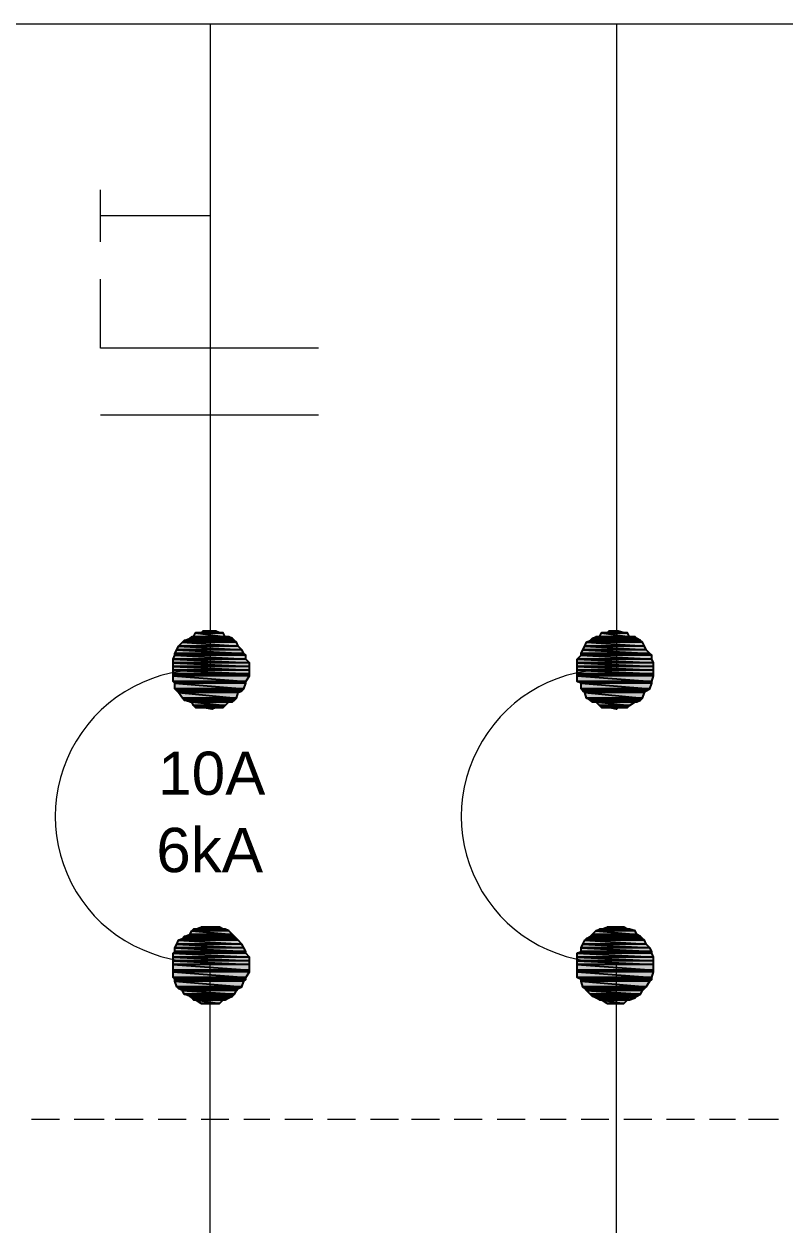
# Model space of a CAD drawing. Header units: millimetres. Extents: x 53 to 176, y -29 to 32.
# Drawn here: x 95.478 to 96.829, y 25.753 to 27.886 of the extents above; entities that cross this region are included whole.
import ezdxf

# ---------------------------------------------------------------- set-up
doc = ezdxf.new("R2010")
doc.units = ezdxf.units.MM
doc.layers.add('13 - Diagrama unifilar', color=7, linetype='Continuous', lineweight=30)
doc.styles.add('Arial0', font='arial.ttf', dxfattribs={"height": 3.14658})

msp = doc.modelspace()

# ---------------------------------------------------------------- hatches: boundary and pattern name
at = {"layer": '13 - Diagrama unifilar', "true_color": 0x000007}
h = msp.add_hatch(color=7, dxfattribs=at)
h.paths.add_polyline_path([(95.8486, 26.7943), (95.7725, 26.7943), (95.8519, 26.7909)])
h.paths.add_polyline_path([(95.7725, 26.7943), (95.8519, 26.7909), (95.7626, 26.7909)])
h = msp.add_hatch(color=7, dxfattribs=at)
h.paths.add_polyline_path([(95.842, 26.7976), (95.7758, 26.7976), (95.8486, 26.7943)])
h.paths.add_polyline_path([(95.7758, 26.7976), (95.8486, 26.7943), (95.7725, 26.7943)])
h = msp.add_hatch(color=7, dxfattribs=at)
h.paths.add_polyline_path([(95.832, 26.8042), (95.7824, 26.8042), (95.8354, 26.7976)])
h.paths.add_polyline_path([(95.7824, 26.8042), (95.8354, 26.7976), (95.7791, 26.7976)])
h = msp.add_hatch(color=7, dxfattribs=at)
h.paths.add_polyline_path([(95.8188, 26.8075), (95.7957, 26.8075), (95.8254, 26.8042)])
h.paths.add_polyline_path([(95.7957, 26.8075), (95.8254, 26.8042), (95.7924, 26.8042)])
h = msp.add_hatch(color=7, dxfattribs=at)
h.paths.add_polyline_path([(96.5664, 26.7943), (96.487, 26.7943), (96.573, 26.7909)])
h.paths.add_polyline_path([(96.487, 26.7943), (96.573, 26.7909), (96.4837, 26.7909)])
h = msp.add_hatch(color=7, dxfattribs=at)
h.paths.add_polyline_path([(96.5631, 26.7976), (96.4936, 26.7976), (96.5664, 26.7943)])
h.paths.add_polyline_path([(96.4936, 26.7976), (96.5664, 26.7943), (96.487, 26.7943)])
h = msp.add_hatch(color=7, dxfattribs=at)
h.paths.add_polyline_path([(96.5499, 26.8042), (96.5036, 26.8042), (96.5532, 26.7976)])
h.paths.add_polyline_path([(96.5036, 26.8042), (96.5532, 26.7976), (96.5003, 26.7976)])
h = msp.add_hatch(color=7, dxfattribs=at)
h.paths.add_polyline_path([(96.5333, 26.8075), (96.5168, 26.8075), (96.5433, 26.8042)])
h.paths.add_polyline_path([(96.5168, 26.8075), (96.5433, 26.8042), (96.5135, 26.8042)])
h = msp.add_hatch(color=7, dxfattribs=at)
h.paths.add_polyline_path([(95.8651, 26.7744), (95.7494, 26.7744), (95.8684, 26.7678)])
h.paths.add_polyline_path([(95.7494, 26.7744), (95.8684, 26.7678), (95.746, 26.7678)])
h = msp.add_hatch(color=7, dxfattribs=at)
h.paths.add_polyline_path([(95.8585, 26.781), (95.7527, 26.781), (95.8651, 26.7744)])
h.paths.add_polyline_path([(95.7527, 26.781), (95.8651, 26.7744), (95.7494, 26.7744)])
h = msp.add_hatch(color=7, dxfattribs=at)
h.paths.add_polyline_path([(95.8552, 26.7876), (95.7593, 26.7876), (95.8585, 26.781)])
h.paths.add_polyline_path([(95.7593, 26.7876), (95.8585, 26.781), (95.7527, 26.781)])
h = msp.add_hatch(color=7, dxfattribs=at)
h.paths.add_polyline_path([(95.8519, 26.7909), (95.7626, 26.7909), (95.8552, 26.7876)])
h.paths.add_polyline_path([(95.7626, 26.7909), (95.8552, 26.7876), (95.7593, 26.7876)])
h = msp.add_hatch(color=7, dxfattribs=at)
h.paths.add_polyline_path([(96.583, 26.7744), (96.4705, 26.7744), (96.5896, 26.7678)])
h.paths.add_polyline_path([(96.4705, 26.7744), (96.5896, 26.7678), (96.4672, 26.7678)])
h = msp.add_hatch(color=7, dxfattribs=at)
h.paths.add_polyline_path([(96.5797, 26.781), (96.4738, 26.781), (96.583, 26.7744)])
h.paths.add_polyline_path([(96.4738, 26.781), (96.583, 26.7744), (96.4705, 26.7744)])
h = msp.add_hatch(color=7, dxfattribs=at)
h.paths.add_polyline_path([(96.5763, 26.7876), (96.4771, 26.7876), (96.5797, 26.781)])
h.paths.add_polyline_path([(96.4771, 26.7876), (96.5797, 26.781), (96.4738, 26.781)])
h = msp.add_hatch(color=7, dxfattribs=at)
h.paths.add_polyline_path([(96.573, 26.7909), (96.4837, 26.7909), (96.5763, 26.7876)])
h.paths.add_polyline_path([(96.4837, 26.7909), (96.5763, 26.7876), (96.4771, 26.7876)])
h = msp.add_hatch(color=7, dxfattribs=at)
h.paths.add_polyline_path([(95.8717, 26.7645), (95.746, 26.7645), (95.8717, 26.7579)])
h.paths.add_polyline_path([(95.746, 26.7645), (95.8717, 26.7579), (95.7427, 26.7579)])
h = msp.add_hatch(color=7, dxfattribs=at)
h.paths.add_polyline_path([(95.8717, 26.7579), (95.7427, 26.7579), (95.8784, 26.7513)])
h.paths.add_polyline_path([(95.7427, 26.7579), (95.8784, 26.7513), (95.7427, 26.7513)])
h = msp.add_hatch(color=7, dxfattribs=at)
h.paths.add_polyline_path([(95.8684, 26.7678), (95.746, 26.7678), (95.8717, 26.7645)])
h.paths.add_polyline_path([(95.746, 26.7678), (95.8717, 26.7645), (95.746, 26.7645)])
h = msp.add_hatch(color=7, dxfattribs=at)
h.paths.add_polyline_path([(96.5929, 26.7645), (96.4672, 26.7645), (96.5929, 26.7579)])
h.paths.add_polyline_path([(96.4672, 26.7645), (96.5929, 26.7579), (96.4606, 26.7579)])
h = msp.add_hatch(color=7, dxfattribs=at)
h.paths.add_polyline_path([(96.5929, 26.7579), (96.4606, 26.7579), (96.5962, 26.7513)])
h.paths.add_polyline_path([(96.4606, 26.7579), (96.5962, 26.7513), (96.4606, 26.7513)])
h = msp.add_hatch(color=7, dxfattribs=at)
h.paths.add_polyline_path([(96.5896, 26.7678), (96.4672, 26.7678), (96.5929, 26.7645)])
h.paths.add_polyline_path([(96.4672, 26.7678), (96.5929, 26.7645), (96.4672, 26.7645)])
h = msp.add_hatch(color=7, dxfattribs=at)
h.paths.add_polyline_path([(95.8784, 26.7513), (95.7427, 26.7513), (95.8784, 26.7446)])
h.paths.add_polyline_path([(95.7427, 26.7513), (95.8784, 26.7446), (95.7427, 26.7446)])
h = msp.add_hatch(color=7, dxfattribs=at)
h.paths.add_polyline_path([(95.8784, 26.7446), (95.7427, 26.7446), (95.8784, 26.738)])
h.paths.add_polyline_path([(95.7427, 26.7446), (95.8784, 26.738), (95.7427, 26.738)])
h = msp.add_hatch(color=7, dxfattribs=at)
h.paths.add_polyline_path([(95.8784, 26.738), (95.7427, 26.738), (95.8784, 26.7314)])
h.paths.add_polyline_path([(95.7427, 26.738), (95.8784, 26.7314), (95.7427, 26.7314)])
h = msp.add_hatch(color=7, dxfattribs=at)
h.paths.add_polyline_path([(95.8784, 26.7314), (95.7427, 26.7314), (95.8784, 26.7281)])
h.paths.add_polyline_path([(95.7427, 26.7314), (95.8784, 26.7281), (95.7427, 26.7281)])
h = msp.add_hatch(color=7, dxfattribs=at)
h.paths.add_polyline_path([(96.5962, 26.7513), (96.4606, 26.7513), (96.5962, 26.7446)])
h.paths.add_polyline_path([(96.4606, 26.7513), (96.5962, 26.7446), (96.4606, 26.7446)])
h = msp.add_hatch(color=7, dxfattribs=at)
h.paths.add_polyline_path([(96.5962, 26.7446), (96.4606, 26.7446), (96.5962, 26.738)])
h.paths.add_polyline_path([(96.4606, 26.7446), (96.5962, 26.738), (96.4606, 26.738)])
h = msp.add_hatch(color=7, dxfattribs=at)
h.paths.add_polyline_path([(96.5962, 26.738), (96.4606, 26.738), (96.5962, 26.7314)])
h.paths.add_polyline_path([(96.4606, 26.738), (96.5962, 26.7314), (96.4606, 26.7314)])
h = msp.add_hatch(color=7, dxfattribs=at)
h.paths.add_polyline_path([(96.5962, 26.7314), (96.4606, 26.7314), (96.5962, 26.7281)])
h.paths.add_polyline_path([(96.4606, 26.7314), (96.5962, 26.7281), (96.4606, 26.7281)])
h = msp.add_hatch(color=7, dxfattribs=at)
h.paths.add_polyline_path([(95.8784, 26.7281), (95.7427, 26.7281), (95.8717, 26.7182)])
h.paths.add_polyline_path([(95.7427, 26.7281), (95.8717, 26.7182), (95.7427, 26.7182)])
h = msp.add_hatch(color=7, dxfattribs=at)
h.paths.add_polyline_path([(95.8717, 26.7182), (95.7427, 26.7182), (95.8717, 26.7149)])
h.paths.add_polyline_path([(95.7427, 26.7182), (95.8717, 26.7149), (95.746, 26.7149)])
h = msp.add_hatch(color=7, dxfattribs=at)
h.paths.add_polyline_path([(95.8717, 26.7149), (95.746, 26.7149), (95.8684, 26.7049)])
h.paths.add_polyline_path([(95.746, 26.7149), (95.8684, 26.7049), (95.746, 26.7049)])
h = msp.add_hatch(color=7, dxfattribs=at)
h.paths.add_polyline_path([(96.5962, 26.7281), (96.4606, 26.7281), (96.5929, 26.7182)])
h.paths.add_polyline_path([(96.4606, 26.7281), (96.5929, 26.7182), (96.4606, 26.7182)])
h = msp.add_hatch(color=7, dxfattribs=at)
h.paths.add_polyline_path([(96.5929, 26.7182), (96.4606, 26.7182), (96.5929, 26.7149)])
h.paths.add_polyline_path([(96.4606, 26.7182), (96.5929, 26.7149), (96.4672, 26.7149)])
h = msp.add_hatch(color=7, dxfattribs=at)
h.paths.add_polyline_path([(96.5929, 26.7149), (96.4672, 26.7149), (96.5896, 26.7049)])
h.paths.add_polyline_path([(96.4672, 26.7149), (96.5896, 26.7049), (96.4672, 26.7049)])
h = msp.add_hatch(color=7, dxfattribs=at)
h.paths.add_polyline_path([(95.8684, 26.7049), (95.746, 26.7049), (95.8651, 26.7016)])
h.paths.add_polyline_path([(95.746, 26.7049), (95.8651, 26.7016), (95.7494, 26.7016)])
h = msp.add_hatch(color=7, dxfattribs=at)
h.paths.add_polyline_path([(95.8651, 26.7016), (95.7494, 26.7016), (95.8585, 26.6983)])
h.paths.add_polyline_path([(95.7494, 26.7016), (95.8585, 26.6983), (95.7527, 26.6983)])
h = msp.add_hatch(color=7, dxfattribs=at)
h.paths.add_polyline_path([(95.8585, 26.6983), (95.7527, 26.6983), (95.8552, 26.6884)])
h.paths.add_polyline_path([(95.7527, 26.6983), (95.8552, 26.6884), (95.7593, 26.6884)])
h = msp.add_hatch(color=7, dxfattribs=at)
h.paths.add_polyline_path([(95.8552, 26.6884), (95.7593, 26.6884), (95.8519, 26.6851)])
h.paths.add_polyline_path([(95.7593, 26.6884), (95.8519, 26.6851), (95.7626, 26.6851)])
h = msp.add_hatch(color=7, dxfattribs=at)
h.paths.add_polyline_path([(96.5896, 26.7049), (96.4672, 26.7049), (96.583, 26.7016)])
h.paths.add_polyline_path([(96.4672, 26.7049), (96.583, 26.7016), (96.4705, 26.7016)])
h = msp.add_hatch(color=7, dxfattribs=at)
h.paths.add_polyline_path([(96.583, 26.7016), (96.4705, 26.7016), (96.5797, 26.6983)])
h.paths.add_polyline_path([(96.4705, 26.7016), (96.5797, 26.6983), (96.4738, 26.6983)])
h = msp.add_hatch(color=7, dxfattribs=at)
h.paths.add_polyline_path([(96.5797, 26.6983), (96.4738, 26.6983), (96.5763, 26.6884)])
h.paths.add_polyline_path([(96.4738, 26.6983), (96.5763, 26.6884), (96.4771, 26.6884)])
h = msp.add_hatch(color=7, dxfattribs=at)
h.paths.add_polyline_path([(96.5763, 26.6884), (96.4771, 26.6884), (96.573, 26.6851)])
h.paths.add_polyline_path([(96.4771, 26.6884), (96.573, 26.6851), (96.4837, 26.6851)])
h = msp.add_hatch(color=7, dxfattribs=at)
h.paths.add_polyline_path([(95.8519, 26.6851), (95.7626, 26.6851), (95.8486, 26.6818)])
h.paths.add_polyline_path([(95.7626, 26.6851), (95.8486, 26.6818), (95.7725, 26.6818)])
h = msp.add_hatch(color=7, dxfattribs=at)
h.paths.add_polyline_path([(95.842, 26.6818), (95.7758, 26.6818), (95.8354, 26.6752)])
h.paths.add_polyline_path([(95.7758, 26.6818), (95.8354, 26.6752), (95.7791, 26.6752)])
h = msp.add_hatch(color=7, dxfattribs=at)
h.paths.add_polyline_path([(95.8354, 26.6752), (95.7791, 26.6752), (95.832, 26.6719)])
h.paths.add_polyline_path([(95.7791, 26.6752), (95.832, 26.6719), (95.7824, 26.6719)])
h = msp.add_hatch(color=7, dxfattribs=at)
h.paths.add_polyline_path([(95.7924, 26.6719), (95.7957, 26.6719), (95.8188, 26.6719)])
h.paths.add_polyline_path([(95.7957, 26.6719), (95.8188, 26.6719), (95.8122, 26.6686)])
h = msp.add_hatch(color=7, dxfattribs=at)
h.paths.add_polyline_path([(96.573, 26.6851), (96.4837, 26.6851), (96.5664, 26.6818)])
h.paths.add_polyline_path([(96.4837, 26.6851), (96.5664, 26.6818), (96.487, 26.6818)])
h = msp.add_hatch(color=7, dxfattribs=at)
h.paths.add_polyline_path([(96.5631, 26.6818), (96.4936, 26.6818), (96.5532, 26.6752)])
h.paths.add_polyline_path([(96.4936, 26.6818), (96.5532, 26.6752), (96.5003, 26.6752)])
h = msp.add_hatch(color=7, dxfattribs=at)
h.paths.add_polyline_path([(96.5532, 26.6752), (96.5003, 26.6752), (96.5499, 26.6719)])
h.paths.add_polyline_path([(96.5003, 26.6752), (96.5499, 26.6719), (96.5036, 26.6719)])
h = msp.add_hatch(color=7, dxfattribs=at)
h.paths.add_polyline_path([(96.5135, 26.6719), (96.5168, 26.6719), (96.5333, 26.6719)])
h.paths.add_polyline_path([(96.5168, 26.6719), (96.5333, 26.6719), (96.53, 26.6686)])
h = msp.add_hatch(color=7, dxfattribs=at)
h.paths.add_polyline_path([(95.8552, 26.2617), (95.7593, 26.2617), (95.8585, 26.2584)])
h.paths.add_polyline_path([(95.7593, 26.2617), (95.8585, 26.2584), (95.7527, 26.2584)])
h = msp.add_hatch(color=7, dxfattribs=at)
h.paths.add_polyline_path([(95.8519, 26.265), (95.7626, 26.265), (95.8552, 26.2617)])
h.paths.add_polyline_path([(95.7626, 26.265), (95.8552, 26.2617), (95.7593, 26.2617)])
h = msp.add_hatch(color=7, dxfattribs=at)
h.paths.add_polyline_path([(95.8486, 26.2683), (95.7725, 26.2683), (95.8519, 26.265)])
h.paths.add_polyline_path([(95.7725, 26.2683), (95.8519, 26.265), (95.7626, 26.265)])
h = msp.add_hatch(color=7, dxfattribs=at)
h.paths.add_polyline_path([(95.842, 26.2749), (95.7758, 26.2749), (95.8486, 26.2683)])
h.paths.add_polyline_path([(95.7758, 26.2749), (95.8486, 26.2683), (95.7725, 26.2683)])
h = msp.add_hatch(color=7, dxfattribs=at)
h.paths.add_polyline_path([(95.8354, 26.2782), (95.7791, 26.2782), (95.842, 26.2749)])
h.paths.add_polyline_path([(95.7791, 26.2782), (95.842, 26.2749), (95.7758, 26.2749)])
h = msp.add_hatch(color=7, dxfattribs=at)
h.paths.add_polyline_path([(95.8254, 26.2815), (95.7924, 26.2815), (95.832, 26.2782)])
h.paths.add_polyline_path([(95.7924, 26.2815), (95.832, 26.2782), (95.7824, 26.2782)])
h = msp.add_hatch(color=7, dxfattribs=at)
h.paths.add_polyline_path([(96.5763, 26.2617), (96.4771, 26.2617), (96.5797, 26.2584)])
h.paths.add_polyline_path([(96.4771, 26.2617), (96.5797, 26.2584), (96.4738, 26.2584)])
h = msp.add_hatch(color=7, dxfattribs=at)
h.paths.add_polyline_path([(96.573, 26.265), (96.4837, 26.265), (96.5763, 26.2617)])
h.paths.add_polyline_path([(96.4837, 26.265), (96.5763, 26.2617), (96.4771, 26.2617)])
h = msp.add_hatch(color=7, dxfattribs=at)
h.paths.add_polyline_path([(96.5664, 26.2683), (96.487, 26.2683), (96.573, 26.265)])
h.paths.add_polyline_path([(96.487, 26.2683), (96.573, 26.265), (96.4837, 26.265)])
h = msp.add_hatch(color=7, dxfattribs=at)
h.paths.add_polyline_path([(96.5631, 26.2749), (96.4936, 26.2749), (96.5664, 26.2683)])
h.paths.add_polyline_path([(96.4936, 26.2749), (96.5664, 26.2683), (96.487, 26.2683)])
h = msp.add_hatch(color=7, dxfattribs=at)
h.paths.add_polyline_path([(96.5532, 26.2782), (96.5003, 26.2782), (96.5631, 26.2749)])
h.paths.add_polyline_path([(96.5003, 26.2782), (96.5631, 26.2749), (96.4936, 26.2749)])
h = msp.add_hatch(color=7, dxfattribs=at)
h.paths.add_polyline_path([(96.5433, 26.2815), (96.5135, 26.2815), (96.5499, 26.2782)])
h.paths.add_polyline_path([(96.5135, 26.2815), (96.5499, 26.2782), (96.5036, 26.2782)])
h = msp.add_hatch(color=7, dxfattribs=at)
h.paths.add_polyline_path([(95.8651, 26.2517), (95.7494, 26.2517), (95.8684, 26.2451)])
h.paths.add_polyline_path([(95.7494, 26.2517), (95.8684, 26.2451), (95.746, 26.2451)])
h = msp.add_hatch(color=7, dxfattribs=at)
h.paths.add_polyline_path([(95.8684, 26.2451), (95.746, 26.2451), (95.8717, 26.2385)])
h.paths.add_polyline_path([(95.746, 26.2451), (95.8717, 26.2385), (95.746, 26.2385)])
h = msp.add_hatch(color=7, dxfattribs=at)
h.paths.add_polyline_path([(95.8585, 26.2584), (95.7527, 26.2584), (95.8651, 26.2517)])
h.paths.add_polyline_path([(95.7527, 26.2584), (95.8651, 26.2517), (95.7494, 26.2517)])
h = msp.add_hatch(color=7, dxfattribs=at)
h.paths.add_polyline_path([(96.583, 26.2517), (96.4705, 26.2517), (96.5896, 26.2451)])
h.paths.add_polyline_path([(96.4705, 26.2517), (96.5896, 26.2451), (96.4672, 26.2451)])
h = msp.add_hatch(color=7, dxfattribs=at)
h.paths.add_polyline_path([(96.5896, 26.2451), (96.4672, 26.2451), (96.5929, 26.2385)])
h.paths.add_polyline_path([(96.4672, 26.2451), (96.5929, 26.2385), (96.4672, 26.2385)])
h = msp.add_hatch(color=7, dxfattribs=at)
h.paths.add_polyline_path([(96.5797, 26.2584), (96.4738, 26.2584), (96.583, 26.2517)])
h.paths.add_polyline_path([(96.4738, 26.2584), (96.583, 26.2517), (96.4705, 26.2517)])
h = msp.add_hatch(color=7, dxfattribs=at)
h.paths.add_polyline_path([(95.8717, 26.2385), (95.746, 26.2385), (95.8717, 26.2352)])
h.paths.add_polyline_path([(95.746, 26.2385), (95.8717, 26.2352), (95.7427, 26.2352)])
h = msp.add_hatch(color=7, dxfattribs=at)
h.paths.add_polyline_path([(95.8717, 26.2352), (95.7427, 26.2352), (95.8784, 26.2286)])
h.paths.add_polyline_path([(95.7427, 26.2352), (95.8784, 26.2286), (95.7427, 26.2286)])
h = msp.add_hatch(color=7, dxfattribs=at)
h.paths.add_polyline_path([(95.8784, 26.2286), (95.7427, 26.2286), (95.8784, 26.222)])
h.paths.add_polyline_path([(95.7427, 26.2286), (95.8784, 26.222), (95.7427, 26.222)])
h = msp.add_hatch(color=7, dxfattribs=at)
h.paths.add_polyline_path([(95.8784, 26.222), (95.7427, 26.222), (95.8784, 26.2154)])
h.paths.add_polyline_path([(95.7427, 26.222), (95.8784, 26.2154), (95.7427, 26.2154)])
h = msp.add_hatch(color=7, dxfattribs=at)
h.paths.add_polyline_path([(96.5929, 26.2385), (96.4672, 26.2385), (96.5929, 26.2352)])
h.paths.add_polyline_path([(96.4672, 26.2385), (96.5929, 26.2352), (96.4606, 26.2352)])
h = msp.add_hatch(color=7, dxfattribs=at)
h.paths.add_polyline_path([(96.5929, 26.2352), (96.4606, 26.2352), (96.5962, 26.2286)])
h.paths.add_polyline_path([(96.4606, 26.2352), (96.5962, 26.2286), (96.4606, 26.2286)])
h = msp.add_hatch(color=7, dxfattribs=at)
h.paths.add_polyline_path([(96.5962, 26.2286), (96.4606, 26.2286), (96.5962, 26.222)])
h.paths.add_polyline_path([(96.4606, 26.2286), (96.5962, 26.222), (96.4606, 26.222)])
h = msp.add_hatch(color=7, dxfattribs=at)
h.paths.add_polyline_path([(96.5962, 26.222), (96.4606, 26.222), (96.5962, 26.2154)])
h.paths.add_polyline_path([(96.4606, 26.222), (96.5962, 26.2154), (96.4606, 26.2154)])
h = msp.add_hatch(color=7, dxfattribs=at)
h.paths.add_polyline_path([(95.8784, 26.2154), (95.7427, 26.2154), (95.8784, 26.2054)])
h.paths.add_polyline_path([(95.7427, 26.2154), (95.8784, 26.2054), (95.7427, 26.2054)])
h = msp.add_hatch(color=7, dxfattribs=at)
h.paths.add_polyline_path([(95.8784, 26.2054), (95.7427, 26.2054), (95.8784, 26.2021)])
h.paths.add_polyline_path([(95.7427, 26.2054), (95.8784, 26.2021), (95.7427, 26.2021)])
h = msp.add_hatch(color=7, dxfattribs=at)
h.paths.add_polyline_path([(95.8784, 26.2021), (95.7427, 26.2021), (95.8717, 26.1922)])
h.paths.add_polyline_path([(95.7427, 26.2021), (95.8717, 26.1922), (95.7427, 26.1922)])
h = msp.add_hatch(color=7, dxfattribs=at)
h.paths.add_polyline_path([(96.5962, 26.2154), (96.4606, 26.2154), (96.5962, 26.2054)])
h.paths.add_polyline_path([(96.4606, 26.2154), (96.5962, 26.2054), (96.4606, 26.2054)])
h = msp.add_hatch(color=7, dxfattribs=at)
h.paths.add_polyline_path([(96.5962, 26.2054), (96.4606, 26.2054), (96.5962, 26.2021)])
h.paths.add_polyline_path([(96.4606, 26.2054), (96.5962, 26.2021), (96.4606, 26.2021)])
h = msp.add_hatch(color=7, dxfattribs=at)
h.paths.add_polyline_path([(96.5962, 26.2021), (96.4606, 26.2021), (96.5929, 26.1922)])
h.paths.add_polyline_path([(96.4606, 26.2021), (96.5929, 26.1922), (96.4606, 26.1922)])
h = msp.add_hatch(color=7, dxfattribs=at)
h.paths.add_polyline_path([(95.8717, 26.1922), (95.7427, 26.1922), (95.8717, 26.1889)])
h.paths.add_polyline_path([(95.7427, 26.1922), (95.8717, 26.1889), (95.746, 26.1889)])
h = msp.add_hatch(color=7, dxfattribs=at)
h.paths.add_polyline_path([(95.8717, 26.1889), (95.746, 26.1889), (95.8684, 26.1856)])
h.paths.add_polyline_path([(95.746, 26.1889), (95.8684, 26.1856), (95.746, 26.1856)])
h = msp.add_hatch(color=7, dxfattribs=at)
h.paths.add_polyline_path([(95.8684, 26.1856), (95.746, 26.1856), (95.8651, 26.1757)])
h.paths.add_polyline_path([(95.746, 26.1856), (95.8651, 26.1757), (95.7494, 26.1757)])
h = msp.add_hatch(color=7, dxfattribs=at)
h.paths.add_polyline_path([(95.8651, 26.1757), (95.7494, 26.1757), (95.8585, 26.1724)])
h.paths.add_polyline_path([(95.7494, 26.1757), (95.8585, 26.1724), (95.7527, 26.1724)])
h = msp.add_hatch(color=7, dxfattribs=at)
h.paths.add_polyline_path([(96.5929, 26.1922), (96.4606, 26.1922), (96.5929, 26.1889)])
h.paths.add_polyline_path([(96.4606, 26.1922), (96.5929, 26.1889), (96.4672, 26.1889)])
h = msp.add_hatch(color=7, dxfattribs=at)
h.paths.add_polyline_path([(96.5929, 26.1889), (96.4672, 26.1889), (96.5896, 26.1856)])
h.paths.add_polyline_path([(96.4672, 26.1889), (96.5896, 26.1856), (96.4672, 26.1856)])
h = msp.add_hatch(color=7, dxfattribs=at)
h.paths.add_polyline_path([(96.5896, 26.1856), (96.4672, 26.1856), (96.583, 26.1757)])
h.paths.add_polyline_path([(96.4672, 26.1856), (96.583, 26.1757), (96.4705, 26.1757)])
h = msp.add_hatch(color=7, dxfattribs=at)
h.paths.add_polyline_path([(96.583, 26.1757), (96.4705, 26.1757), (96.5797, 26.1724)])
h.paths.add_polyline_path([(96.4705, 26.1757), (96.5797, 26.1724), (96.4738, 26.1724)])
h = msp.add_hatch(color=7, dxfattribs=at)
h.paths.add_polyline_path([(95.8585, 26.1724), (95.7527, 26.1724), (95.8552, 26.169)])
h.paths.add_polyline_path([(95.7527, 26.1724), (95.8552, 26.169), (95.7593, 26.169)])
h = msp.add_hatch(color=7, dxfattribs=at)
h.paths.add_polyline_path([(95.8552, 26.169), (95.7593, 26.169), (95.8519, 26.1624)])
h.paths.add_polyline_path([(95.7593, 26.169), (95.8519, 26.1624), (95.7626, 26.1624)])
h = msp.add_hatch(color=7, dxfattribs=at)
h.paths.add_polyline_path([(95.8519, 26.1624), (95.7626, 26.1624), (95.8486, 26.1591)])
h.paths.add_polyline_path([(95.7626, 26.1624), (95.8486, 26.1591), (95.7725, 26.1591)])
h = msp.add_hatch(color=7, dxfattribs=at)
h.paths.add_polyline_path([(95.8486, 26.1591), (95.7725, 26.1591), (95.842, 26.1558)])
h.paths.add_polyline_path([(95.7725, 26.1591), (95.842, 26.1558), (95.7758, 26.1558)])
h = msp.add_hatch(color=7, dxfattribs=at)
h.paths.add_polyline_path([(95.842, 26.1558), (95.7758, 26.1558), (95.8354, 26.1525)])
h.paths.add_polyline_path([(95.7758, 26.1558), (95.8354, 26.1525), (95.7791, 26.1525)])
h = msp.add_hatch(color=7, dxfattribs=at)
h.paths.add_polyline_path([(96.5797, 26.1724), (96.4738, 26.1724), (96.5763, 26.169)])
h.paths.add_polyline_path([(96.4738, 26.1724), (96.5763, 26.169), (96.4771, 26.169)])
h = msp.add_hatch(color=7, dxfattribs=at)
h.paths.add_polyline_path([(96.5763, 26.169), (96.4771, 26.169), (96.573, 26.1624)])
h.paths.add_polyline_path([(96.4771, 26.169), (96.573, 26.1624), (96.4837, 26.1624)])
h = msp.add_hatch(color=7, dxfattribs=at)
h.paths.add_polyline_path([(96.573, 26.1624), (96.4837, 26.1624), (96.5664, 26.1591)])
h.paths.add_polyline_path([(96.4837, 26.1624), (96.5664, 26.1591), (96.487, 26.1591)])
h = msp.add_hatch(color=7, dxfattribs=at)
h.paths.add_polyline_path([(96.5664, 26.1591), (96.487, 26.1591), (96.5631, 26.1558)])
h.paths.add_polyline_path([(96.487, 26.1591), (96.5631, 26.1558), (96.4936, 26.1558)])
h = msp.add_hatch(color=7, dxfattribs=at)
h.paths.add_polyline_path([(96.5631, 26.1558), (96.4936, 26.1558), (96.5532, 26.1525)])
h.paths.add_polyline_path([(96.4936, 26.1558), (96.5532, 26.1525), (96.5003, 26.1525)])
h = msp.add_hatch(color=7, dxfattribs=at)
h.paths.add_polyline_path([(95.832, 26.1525), (95.7824, 26.1525), (95.8254, 26.1459)])
h.paths.add_polyline_path([(95.7824, 26.1525), (95.8254, 26.1459), (95.7924, 26.1459)])
h = msp.add_hatch(color=7, dxfattribs=at)
h.paths.add_polyline_path([(96.5499, 26.1525), (96.5036, 26.1525), (96.5433, 26.1459)])
h.paths.add_polyline_path([(96.5036, 26.1525), (96.5433, 26.1459), (96.5135, 26.1459)])

# ---------------------------------------------------------------- linework, layer by layer
at = {"layer": '13 - Diagrama unifilar', "color": 7, "linetype": 'Continuous', "lineweight": 9, "true_color": 0x000007}
for points in [[(97.9657, 27.8859), (91.492, 27.8859), (91.492, 26.738)], [(95.8089, 27.8859), (95.8089, 26.738), (95.8089, 26.738)], [(96.53, 27.8859), (96.53, 26.738), (96.53, 26.738)], [(95.8089, 27.5452), (95.6137, 27.5452), (95.6137, 27.5915)], [(95.6137, 27.4989), (95.6137, 27.5452), (95.6137, 27.5452)], [(96.0008, 27.3103), (95.8089, 27.3103), (95.6137, 27.3103), (95.6137, 27.4327)], [(96.0008, 27.1912), (95.8089, 27.1912), (95.6137, 27.1912)], [(95.8089, 24.5448), (95.8089, 26.2154), (95.8089, 26.2154)], [(96.53, 24.5448), (96.53, 26.2154), (96.53, 26.2154)]]:
    msp.add_lwpolyline(points, dxfattribs=at)
at = {"layer": '13 - Diagrama unifilar', "color": 7, "linetype": 'Continuous', "lineweight": -2, "true_color": 0x000007}
for points in [[(95.7725, 26.7943), (95.8519, 26.7909), (95.7626, 26.7909)], [(95.7758, 26.7976), (95.8486, 26.7943), (95.7725, 26.7943)], [(95.8486, 26.7943), (95.7725, 26.7943), (95.8519, 26.7909)], [(95.7791, 26.7976), (95.842, 26.7976), (95.7758, 26.7976)], [(95.842, 26.7976), (95.7758, 26.7976), (95.8486, 26.7943)], [(95.7824, 26.8042), (95.8354, 26.7976), (95.7791, 26.7976)], [(95.8354, 26.7976), (95.7791, 26.7976), (95.842, 26.7976)], [(95.7924, 26.8042), (95.832, 26.8042), (95.7824, 26.8042)], [(95.832, 26.8042), (95.7824, 26.8042), (95.8354, 26.7976)], [(95.7957, 26.8075), (95.8254, 26.8042), (95.7924, 26.8042)], [(95.8254, 26.8042), (95.7924, 26.8042), (95.832, 26.8042)], [(95.8122, 26.8075), (95.8188, 26.8075), (95.7957, 26.8075)], [(95.8188, 26.8075), (95.7957, 26.8075), (95.8254, 26.8042)], [(96.487, 26.7943), (96.573, 26.7909), (96.4837, 26.7909)], [(96.4936, 26.7976), (96.5664, 26.7943), (96.487, 26.7943)], [(96.5664, 26.7943), (96.487, 26.7943), (96.573, 26.7909)], [(96.5003, 26.7976), (96.5631, 26.7976), (96.4936, 26.7976)], [(96.5631, 26.7976), (96.4936, 26.7976), (96.5664, 26.7943)], [(96.5036, 26.8042), (96.5532, 26.7976), (96.5003, 26.7976)], [(96.5532, 26.7976), (96.5003, 26.7976), (96.5631, 26.7976)], [(96.5135, 26.8042), (96.5499, 26.8042), (96.5036, 26.8042)], [(96.5499, 26.8042), (96.5036, 26.8042), (96.5532, 26.7976)], [(96.5168, 26.8075), (96.5433, 26.8042), (96.5135, 26.8042)], [(96.5433, 26.8042), (96.5135, 26.8042), (96.5499, 26.8042)], [(96.53, 26.8075), (96.5333, 26.8075), (96.5168, 26.8075)], [(96.5333, 26.8075), (96.5168, 26.8075), (96.5433, 26.8042)], [(95.7494, 26.7744), (95.8684, 26.7678), (95.746, 26.7678)], [(95.7527, 26.781), (95.8651, 26.7744), (95.7494, 26.7744)], [(95.8651, 26.7744), (95.7494, 26.7744), (95.8684, 26.7678)], [(95.7593, 26.7876), (95.8585, 26.781), (95.7527, 26.781)], [(95.8585, 26.781), (95.7527, 26.781), (95.8651, 26.7744)], [(95.7626, 26.7909), (95.8552, 26.7876), (95.7593, 26.7876)], [(95.8552, 26.7876), (95.7593, 26.7876), (95.8585, 26.781)], [(95.8519, 26.7909), (95.7626, 26.7909), (95.8552, 26.7876)], [(96.4705, 26.7744), (96.5896, 26.7678), (96.4672, 26.7678)], [(96.4738, 26.781), (96.583, 26.7744), (96.4705, 26.7744)], [(96.583, 26.7744), (96.4705, 26.7744), (96.5896, 26.7678)], [(96.4771, 26.7876), (96.5797, 26.781), (96.4738, 26.781)], [(96.5797, 26.781), (96.4738, 26.781), (96.583, 26.7744)], [(96.4837, 26.7909), (96.5763, 26.7876), (96.4771, 26.7876)], [(96.5763, 26.7876), (96.4771, 26.7876), (96.5797, 26.781)], [(96.573, 26.7909), (96.4837, 26.7909), (96.5763, 26.7876)], [(95.746, 26.7645), (95.8717, 26.7579), (95.7427, 26.7579)], [(95.8717, 26.7579), (95.7427, 26.7579), (95.8784, 26.7513)], [(95.7427, 26.7579), (95.8784, 26.7513), (95.7427, 26.7513)], [(95.8684, 26.7678), (95.746, 26.7678), (95.8717, 26.7645)], [(95.746, 26.7678), (95.8717, 26.7645), (95.746, 26.7645)], [(95.8717, 26.7645), (95.746, 26.7645), (95.8717, 26.7579)], [(96.4672, 26.7645), (96.5929, 26.7579), (96.4606, 26.7579)], [(96.5929, 26.7579), (96.4606, 26.7579), (96.5962, 26.7513)], [(96.4606, 26.7579), (96.5962, 26.7513), (96.4606, 26.7513)], [(96.5896, 26.7678), (96.4672, 26.7678), (96.5929, 26.7645)], [(96.4672, 26.7678), (96.5929, 26.7645), (96.4672, 26.7645)], [(96.5929, 26.7645), (96.4672, 26.7645), (96.5929, 26.7579)], [(95.8784, 26.7513), (95.7427, 26.7513), (95.8784, 26.7446)], [(95.7427, 26.7513), (95.8784, 26.7446), (95.7427, 26.7446)], [(95.8784, 26.7446), (95.7427, 26.7446), (95.8784, 26.738)], [(95.7427, 26.7446), (95.8784, 26.738), (95.7427, 26.738)], [(95.8784, 26.738), (95.7427, 26.738), (95.8784, 26.7314)], [(95.7427, 26.738), (95.8784, 26.7314), (95.7427, 26.7314)], [(95.8784, 26.7314), (95.7427, 26.7314), (95.8784, 26.7281)], [(95.7427, 26.7314), (95.8784, 26.7281), (95.7427, 26.7281)], [(96.5962, 26.7513), (96.4606, 26.7513), (96.5962, 26.7446)], [(96.4606, 26.7513), (96.5962, 26.7446), (96.4606, 26.7446)], [(96.5962, 26.7446), (96.4606, 26.7446), (96.5962, 26.738)], [(96.4606, 26.7446), (96.5962, 26.738), (96.4606, 26.738)], [(96.5962, 26.738), (96.4606, 26.738), (96.5962, 26.7314)], [(96.4606, 26.738), (96.5962, 26.7314), (96.4606, 26.7314)], [(96.5962, 26.7314), (96.4606, 26.7314), (96.5962, 26.7281)], [(96.4606, 26.7314), (96.5962, 26.7281), (96.4606, 26.7281)], [(95.8784, 26.7281), (95.7427, 26.7281), (95.8717, 26.7182)], [(95.7427, 26.7281), (95.8717, 26.7182), (95.7427, 26.7182)], [(95.8717, 26.7182), (95.7427, 26.7182), (95.8717, 26.7149)], [(95.7427, 26.7182), (95.8717, 26.7149), (95.746, 26.7149)], [(95.8717, 26.7149), (95.746, 26.7149), (95.8684, 26.7049)], [(95.746, 26.7149), (95.8684, 26.7049), (95.746, 26.7049)], [(96.5962, 26.7281), (96.4606, 26.7281), (96.5929, 26.7182)], [(96.4606, 26.7281), (96.5929, 26.7182), (96.4606, 26.7182)], [(96.5929, 26.7182), (96.4606, 26.7182), (96.5929, 26.7149)], [(96.4606, 26.7182), (96.5929, 26.7149), (96.4672, 26.7149)], [(96.5929, 26.7149), (96.4672, 26.7149), (96.5896, 26.7049)], [(96.4672, 26.7149), (96.5896, 26.7049), (96.4672, 26.7049)], [(95.8684, 26.7049), (95.746, 26.7049), (95.8651, 26.7016)], [(95.746, 26.7049), (95.8651, 26.7016), (95.7494, 26.7016)], [(95.8651, 26.7016), (95.7494, 26.7016), (95.8585, 26.6983)], [(95.7494, 26.7016), (95.8585, 26.6983), (95.7527, 26.6983)], [(95.8585, 26.6983), (95.7527, 26.6983), (95.8552, 26.6884)], [(95.7527, 26.6983), (95.8552, 26.6884), (95.7593, 26.6884)], [(95.8552, 26.6884), (95.7593, 26.6884), (95.8519, 26.6851)], [(95.7593, 26.6884), (95.8519, 26.6851), (95.7626, 26.6851)], [(96.5896, 26.7049), (96.4672, 26.7049), (96.583, 26.7016)], [(96.4672, 26.7049), (96.583, 26.7016), (96.4705, 26.7016)], [(96.583, 26.7016), (96.4705, 26.7016), (96.5797, 26.6983)], [(96.4705, 26.7016), (96.5797, 26.6983), (96.4738, 26.6983)], [(96.5797, 26.6983), (96.4738, 26.6983), (96.5763, 26.6884)], [(96.4738, 26.6983), (96.5763, 26.6884), (96.4771, 26.6884)], [(96.5763, 26.6884), (96.4771, 26.6884), (96.573, 26.6851)], [(96.4771, 26.6884), (96.573, 26.6851), (96.4837, 26.6851)], [(95.8519, 26.6851), (95.7626, 26.6851), (95.8486, 26.6818)], [(95.7626, 26.6851), (95.8486, 26.6818), (95.7725, 26.6818)], [(95.8486, 26.6818), (95.7725, 26.6818), (95.842, 26.6818)], [(95.7725, 26.6818), (95.842, 26.6818), (95.7758, 26.6818)], [(95.842, 26.6818), (95.7758, 26.6818), (95.8354, 26.6752)], [(95.7758, 26.6818), (95.8354, 26.6752), (95.7791, 26.6752)], [(95.8354, 26.6752), (95.7791, 26.6752), (95.832, 26.6719)], [(95.7791, 26.6752), (95.832, 26.6719), (95.7824, 26.6719)], [(95.832, 26.6719), (95.7824, 26.6719), (95.8254, 26.6719)], [(95.7824, 26.6719), (95.8254, 26.6719), (95.7924, 26.6719)], [(95.7924, 26.6719), (95.7957, 26.6719), (95.8188, 26.6719)], [(95.7924, 26.6719), (95.8254, 26.6719), (95.8188, 26.6719)], [(95.7957, 26.6719), (95.8188, 26.6719), (95.8122, 26.6686)], [(96.573, 26.6851), (96.4837, 26.6851), (96.5664, 26.6818)], [(96.4837, 26.6851), (96.5664, 26.6818), (96.487, 26.6818)], [(96.5664, 26.6818), (96.487, 26.6818), (96.5631, 26.6818)], [(96.487, 26.6818), (96.5631, 26.6818), (96.4936, 26.6818)], [(96.5631, 26.6818), (96.4936, 26.6818), (96.5532, 26.6752)], [(96.4936, 26.6818), (96.5532, 26.6752), (96.5003, 26.6752)], [(96.5532, 26.6752), (96.5003, 26.6752), (96.5499, 26.6719)], [(96.5003, 26.6752), (96.5499, 26.6719), (96.5036, 26.6719)], [(96.5499, 26.6719), (96.5036, 26.6719), (96.5433, 26.6719)], [(96.5036, 26.6719), (96.5433, 26.6719), (96.5135, 26.6719)], [(96.5135, 26.6719), (96.5168, 26.6719), (96.5333, 26.6719)], [(96.5135, 26.6719), (96.5433, 26.6719), (96.5333, 26.6719)], [(96.5168, 26.6719), (96.5333, 26.6719), (96.53, 26.6686)], [(95.7593, 26.2617), (95.8585, 26.2584), (95.7527, 26.2584)], [(95.7626, 26.265), (95.8552, 26.2617), (95.7593, 26.2617)], [(95.8552, 26.2617), (95.7593, 26.2617), (95.8585, 26.2584)], [(95.7725, 26.2683), (95.8519, 26.265), (95.7626, 26.265)], [(95.8519, 26.265), (95.7626, 26.265), (95.8552, 26.2617)], [(95.7758, 26.2749), (95.8486, 26.2683), (95.7725, 26.2683)], [(95.8486, 26.2683), (95.7725, 26.2683), (95.8519, 26.265)], [(95.7791, 26.2782), (95.842, 26.2749), (95.7758, 26.2749)], [(95.842, 26.2749), (95.7758, 26.2749), (95.8486, 26.2683)], [(95.7824, 26.2782), (95.8354, 26.2782), (95.7791, 26.2782)], [(95.8354, 26.2782), (95.7791, 26.2782), (95.842, 26.2749)], [(95.7924, 26.2815), (95.832, 26.2782), (95.7824, 26.2782)], [(95.832, 26.2782), (95.7824, 26.2782), (95.8354, 26.2782)], [(95.7957, 26.2815), (95.8254, 26.2815), (95.7924, 26.2815)], [(95.8254, 26.2815), (95.7924, 26.2815), (95.832, 26.2782)], [(95.8122, 26.2815), (95.8188, 26.2815), (95.7957, 26.2815)], [(95.8188, 26.2815), (95.7957, 26.2815), (95.8254, 26.2815)], [(96.4771, 26.2617), (96.5797, 26.2584), (96.4738, 26.2584)], [(96.4837, 26.265), (96.5763, 26.2617), (96.4771, 26.2617)], [(96.5763, 26.2617), (96.4771, 26.2617), (96.5797, 26.2584)], [(96.487, 26.2683), (96.573, 26.265), (96.4837, 26.265)], [(96.573, 26.265), (96.4837, 26.265), (96.5763, 26.2617)], [(96.4936, 26.2749), (96.5664, 26.2683), (96.487, 26.2683)], [(96.5664, 26.2683), (96.487, 26.2683), (96.573, 26.265)], [(96.5003, 26.2782), (96.5631, 26.2749), (96.4936, 26.2749)], [(96.5631, 26.2749), (96.4936, 26.2749), (96.5664, 26.2683)], [(96.5036, 26.2782), (96.5532, 26.2782), (96.5003, 26.2782)], [(96.5532, 26.2782), (96.5003, 26.2782), (96.5631, 26.2749)], [(96.5135, 26.2815), (96.5499, 26.2782), (96.5036, 26.2782)], [(96.5499, 26.2782), (96.5036, 26.2782), (96.5532, 26.2782)], [(96.5168, 26.2815), (96.5433, 26.2815), (96.5135, 26.2815)], [(96.5433, 26.2815), (96.5135, 26.2815), (96.5499, 26.2782)], [(96.53, 26.2815), (96.5333, 26.2815), (96.5168, 26.2815)], [(96.5333, 26.2815), (96.5168, 26.2815), (96.5433, 26.2815)], [(95.7494, 26.2517), (95.8684, 26.2451), (95.746, 26.2451)], [(95.8684, 26.2451), (95.746, 26.2451), (95.8717, 26.2385)], [(95.746, 26.2451), (95.8717, 26.2385), (95.746, 26.2385)], [(95.7527, 26.2584), (95.8651, 26.2517), (95.7494, 26.2517)], [(95.8651, 26.2517), (95.7494, 26.2517), (95.8684, 26.2451)], [(95.8585, 26.2584), (95.7527, 26.2584), (95.8651, 26.2517)], [(96.4705, 26.2517), (96.5896, 26.2451), (96.4672, 26.2451)], [(96.5896, 26.2451), (96.4672, 26.2451), (96.5929, 26.2385)], [(96.4672, 26.2451), (96.5929, 26.2385), (96.4672, 26.2385)], [(96.4738, 26.2584), (96.583, 26.2517), (96.4705, 26.2517)], [(96.583, 26.2517), (96.4705, 26.2517), (96.5896, 26.2451)], [(96.5797, 26.2584), (96.4738, 26.2584), (96.583, 26.2517)], [(95.746, 26.2385), (95.8717, 26.2352), (95.7427, 26.2352)], [(95.8717, 26.2352), (95.7427, 26.2352), (95.8784, 26.2286)], [(95.7427, 26.2352), (95.8784, 26.2286), (95.7427, 26.2286)], [(95.8784, 26.2286), (95.7427, 26.2286), (95.8784, 26.222)], [(95.7427, 26.2286), (95.8784, 26.222), (95.7427, 26.222)], [(95.8784, 26.222), (95.7427, 26.222), (95.8784, 26.2154)], [(95.7427, 26.222), (95.8784, 26.2154), (95.7427, 26.2154)], [(95.8717, 26.2385), (95.746, 26.2385), (95.8717, 26.2352)], [(96.4672, 26.2385), (96.5929, 26.2352), (96.4606, 26.2352)], [(96.5929, 26.2352), (96.4606, 26.2352), (96.5962, 26.2286)], [(96.4606, 26.2352), (96.5962, 26.2286), (96.4606, 26.2286)], [(96.5962, 26.2286), (96.4606, 26.2286), (96.5962, 26.222)], [(96.4606, 26.2286), (96.5962, 26.222), (96.4606, 26.222)], [(96.5962, 26.222), (96.4606, 26.222), (96.5962, 26.2154)], [(96.4606, 26.222), (96.5962, 26.2154), (96.4606, 26.2154)], [(96.5929, 26.2385), (96.4672, 26.2385), (96.5929, 26.2352)], [(95.8784, 26.2154), (95.7427, 26.2154), (95.8784, 26.2054)], [(95.7427, 26.2154), (95.8784, 26.2054), (95.7427, 26.2054)], [(95.8784, 26.2054), (95.7427, 26.2054), (95.8784, 26.2021)], [(95.7427, 26.2054), (95.8784, 26.2021), (95.7427, 26.2021)], [(95.8784, 26.2021), (95.7427, 26.2021), (95.8717, 26.1922)], [(95.7427, 26.2021), (95.8717, 26.1922), (95.7427, 26.1922)], [(96.5962, 26.2154), (96.4606, 26.2154), (96.5962, 26.2054)], [(96.4606, 26.2154), (96.5962, 26.2054), (96.4606, 26.2054)], [(96.5962, 26.2054), (96.4606, 26.2054), (96.5962, 26.2021)], [(96.4606, 26.2054), (96.5962, 26.2021), (96.4606, 26.2021)], [(96.5962, 26.2021), (96.4606, 26.2021), (96.5929, 26.1922)], [(96.4606, 26.2021), (96.5929, 26.1922), (96.4606, 26.1922)], [(95.8717, 26.1922), (95.7427, 26.1922), (95.8717, 26.1889)], [(95.7427, 26.1922), (95.8717, 26.1889), (95.746, 26.1889)], [(95.8717, 26.1889), (95.746, 26.1889), (95.8684, 26.1856)], [(95.746, 26.1889), (95.8684, 26.1856), (95.746, 26.1856)], [(95.8684, 26.1856), (95.746, 26.1856), (95.8651, 26.1757)], [(95.746, 26.1856), (95.8651, 26.1757), (95.7494, 26.1757)], [(95.8651, 26.1757), (95.7494, 26.1757), (95.8585, 26.1724)], [(95.7494, 26.1757), (95.8585, 26.1724), (95.7527, 26.1724)], [(96.5929, 26.1922), (96.4606, 26.1922), (96.5929, 26.1889)], [(96.4606, 26.1922), (96.5929, 26.1889), (96.4672, 26.1889)], [(96.5929, 26.1889), (96.4672, 26.1889), (96.5896, 26.1856)], [(96.4672, 26.1889), (96.5896, 26.1856), (96.4672, 26.1856)], [(96.5896, 26.1856), (96.4672, 26.1856), (96.583, 26.1757)], [(96.4672, 26.1856), (96.583, 26.1757), (96.4705, 26.1757)], [(96.583, 26.1757), (96.4705, 26.1757), (96.5797, 26.1724)], [(96.4705, 26.1757), (96.5797, 26.1724), (96.4738, 26.1724)], [(95.8585, 26.1724), (95.7527, 26.1724), (95.8552, 26.169)], [(95.7527, 26.1724), (95.8552, 26.169), (95.7593, 26.169)], [(95.8552, 26.169), (95.7593, 26.169), (95.8519, 26.1624)], [(95.7593, 26.169), (95.8519, 26.1624), (95.7626, 26.1624)], [(95.8519, 26.1624), (95.7626, 26.1624), (95.8486, 26.1591)], [(95.7626, 26.1624), (95.8486, 26.1591), (95.7725, 26.1591)], [(95.8486, 26.1591), (95.7725, 26.1591), (95.842, 26.1558)], [(95.7725, 26.1591), (95.842, 26.1558), (95.7758, 26.1558)], [(95.842, 26.1558), (95.7758, 26.1558), (95.8354, 26.1525)], [(95.7758, 26.1558), (95.8354, 26.1525), (95.7791, 26.1525)], [(96.5797, 26.1724), (96.4738, 26.1724), (96.5763, 26.169)], [(96.4738, 26.1724), (96.5763, 26.169), (96.4771, 26.169)], [(96.5763, 26.169), (96.4771, 26.169), (96.573, 26.1624)], [(96.4771, 26.169), (96.573, 26.1624), (96.4837, 26.1624)], [(96.573, 26.1624), (96.4837, 26.1624), (96.5664, 26.1591)], [(96.4837, 26.1624), (96.5664, 26.1591), (96.487, 26.1591)], [(96.5664, 26.1591), (96.487, 26.1591), (96.5631, 26.1558)], [(96.487, 26.1591), (96.5631, 26.1558), (96.4936, 26.1558)], [(96.5631, 26.1558), (96.4936, 26.1558), (96.5532, 26.1525)], [(96.4936, 26.1558), (96.5532, 26.1525), (96.5003, 26.1525)], [(95.8354, 26.1525), (95.7791, 26.1525), (95.832, 26.1525)], [(95.7791, 26.1525), (95.832, 26.1525), (95.7824, 26.1525)], [(95.832, 26.1525), (95.7824, 26.1525), (95.8254, 26.1459)], [(95.7824, 26.1525), (95.8254, 26.1459), (95.7924, 26.1459)], [(95.7924, 26.1459), (95.7957, 26.1459), (95.8188, 26.1459)], [(95.7924, 26.1459), (95.8254, 26.1459), (95.8188, 26.1459)], [(95.7957, 26.1459), (95.8188, 26.1459), (95.8122, 26.1459)], [(96.5532, 26.1525), (96.5003, 26.1525), (96.5499, 26.1525)], [(96.5003, 26.1525), (96.5499, 26.1525), (96.5036, 26.1525)], [(96.5499, 26.1525), (96.5036, 26.1525), (96.5433, 26.1459)], [(96.5036, 26.1525), (96.5433, 26.1459), (96.5135, 26.1459)], [(96.5135, 26.1459), (96.5168, 26.1459), (96.5333, 26.1459)], [(96.5135, 26.1459), (96.5433, 26.1459), (96.5333, 26.1459)], [(96.5168, 26.1459), (96.5333, 26.1459), (96.53, 26.1459)]]:
    msp.add_lwpolyline(points, close=True, dxfattribs=at)
at = {"layer": '13 - Diagrama unifilar', "color": 6, "linetype": 'Continuous', "lineweight": 9, "true_color": 0x000006}
for points in [[(95.4913, 25.9408), (95.5409, 25.9408), (95.5409, 25.9408)], [(95.5674, 25.9408), (95.6203, 25.9408), (95.6203, 25.9408)], [(95.6402, 25.9408), (95.6898, 25.9408), (95.6898, 25.9408)], [(95.7163, 25.9408), (95.7659, 25.9408), (95.7659, 25.9408)], [(95.7924, 25.9408), (95.842, 25.9408), (95.842, 25.9408)], [(95.8684, 25.9408), (95.9147, 25.9408), (95.9147, 25.9408)], [(95.9412, 25.9408), (95.9908, 25.9408), (95.9908, 25.9408)], [(96.0173, 25.9408), (96.0669, 25.9408), (96.0669, 25.9408)], [(96.0934, 25.9408), (96.143, 25.9408), (96.143, 25.9408)], [(96.1662, 25.9408), (96.2158, 25.9408), (96.2158, 25.9408)], [(96.2422, 25.9408), (96.2919, 25.9408), (96.2919, 25.9408)], [(96.3183, 25.9408), (96.3679, 25.9408), (96.3679, 25.9408)], [(96.3944, 25.9408), (96.4407, 25.9408), (96.4407, 25.9408)], [(96.4672, 25.9408), (96.5168, 25.9408), (96.5168, 25.9408)], [(96.5433, 25.9408), (96.5929, 25.9408), (96.5929, 25.9408)], [(96.6193, 25.9408), (96.669, 25.9408), (96.669, 25.9408)], [(96.6954, 25.9408), (96.7417, 25.9408), (96.7417, 25.9408)], [(96.7649, 25.9408), (96.8178, 25.9408), (96.8178, 25.9408)]]:
    msp.add_lwpolyline(points, dxfattribs=at)
at = {"layer": '13 - Diagrama unifilar', "color": 7, "linetype": 'Continuous', "lineweight": 9, "true_color": 0x000007}
for points in [[(95.8089, 26.738), (95.713, 26.7446), (95.6203, 26.695), (95.5707, 26.6123), (95.5707, 26.6123), (95.5211, 26.5296), (95.5211, 26.4271), (95.5707, 26.3444), (95.5707, 26.3444), (95.6203, 26.2617), (95.713, 26.2154), (95.8089, 26.2187)], [(96.53, 26.738), (96.4308, 26.7446), (96.3415, 26.695), (96.2919, 26.6123), (96.2919, 26.6123), (96.2422, 26.5296), (96.2422, 26.4271), (96.2919, 26.3444), (96.2919, 26.3444), (96.3415, 26.2617), (96.4308, 26.2154), (96.53, 26.2187)]]:
    msp.add_open_spline(points, degree=3, knots=[0, 0, 0, 0, 0.083333, 0.083333, 0.083333, 0.083334, 0.166667, 0.166667, 0.166667, 0.166668, 1, 1, 1, 1], dxfattribs=at)

# ---------------------------------------------------------------- texts
at = {"layer": '13 - Diagrama unifilar', "color": 7, "true_color": 0x000007, "style": 'Arial0'}
for s, height, p in [('10A', 0.07662, (95.7163, 26.5167)), ('6kA', 0.07874, (95.713, 26.3793))]:
    msp.add_text(s, height=height, dxfattribs=at).set_placement(p)

doc.saveas('drawing.dxf')
